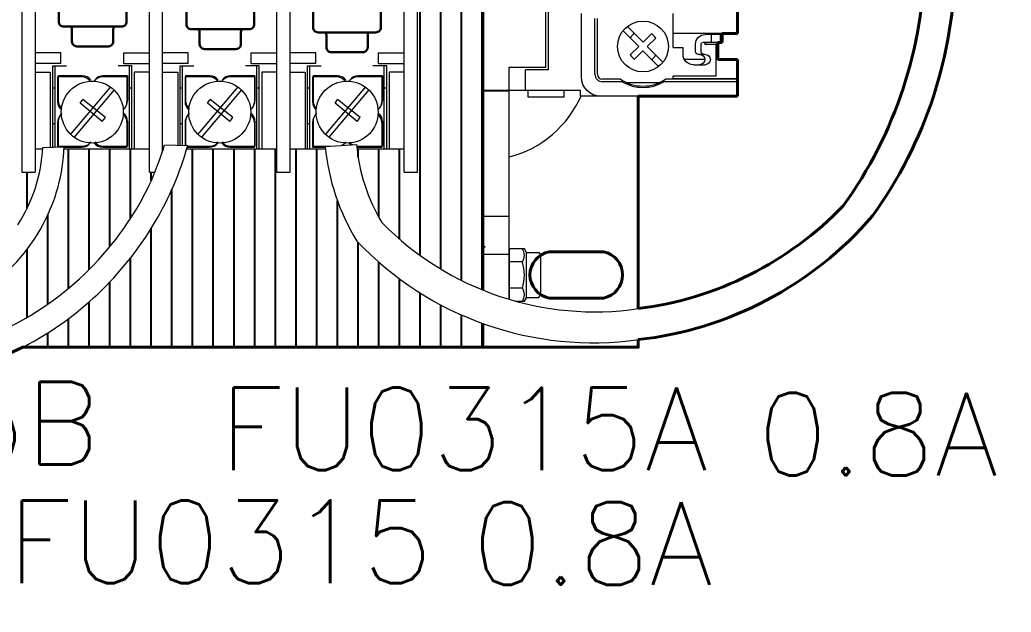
# Model space of a CAD drawing. Header units: inches. Extents: x -1.2 to 16.3, y -13.7 to 34.2.
# Drawn here: x 2.06 to 8.05, y 23.57 to 27.15 of the extents above; entities that cross this region are included whole.
import ezdxf
from ezdxf.enums import TextEntityAlignment as Align

# ---------------------------------------------------------------- set-up
doc = ezdxf.new("R2010")
doc.units = ezdxf.units.IN
doc.header["$MEASUREMENT"] = 0
doc.layers.add('CONTINUOUS1', color=7, linetype='Continuous', lineweight=20)
doc.layers.add('CONTINUOUS2', color=254, linetype='Continuous', lineweight=40)
for name, color, linetype in [('PDF_Geometry', 7, 'Continuous'), ('PRTG', 130, 'Continuous'), ('PSYMS', 7, 'Continuous'), ('PTAG', 150, 'Continuous')]:
    doc.layers.add(name, color=color, linetype=linetype)
doc.styles.get("Standard").update_dxf_attribs({"font": 'romans.shx'})
doc.styles.add('WD', font='romans.shx')
doc.dimstyles.get("Standard").update_dxf_attribs({"dimtxt": 0.18, "dimasz": 0.18, "dimexe": 0.18, "dimexo": 0.0625, "dimgap": 0.09, "dimtad": 0, "dimtih": 1, "dimtoh": 1, "dimdec": 4, "dimzin": 0, "dimdsep": 46, "dimtxsty": 'Standard', "dimcen": 0.09, "dimadec": 0, "dimazin": 0, "dimtfac": 1, "dimtdec": 4, "dimtofl": 0, "dimtmove": 0, "dimatfit": 3, "dimfxl": 1, "dimtolj": 1, "dimtzin": 0, "dimarcsym": 0})

# ---------------------------------------------------------------- blocks, each defined once
blk = doc.blocks.new('9070TF150D1')
for p, q in [((5.4154, 0.7377), (5.4154, 5.4325)), ((5.5404, 0.6552), (5.5404, 5.4325)), ((5.6654, 0.5865), (5.6654, 5.4325)), ((5.7904, 0.5299), (5.7904, 5.4325)), ((3.2904, 0.5391), (3.2904, 1.382)), ((3.4154, 0.6528), (3.4154, 1.382)), ((3.5404, 0.7905), (3.5404, 1.382)), ((3.6654, 0.9617), (3.6654, 1.382)), ((4.0404, 0.1825), (4.0404, 1.382)), ((4.1654, 0.1825), (4.1654, 1.382)), ((4.2904, 0.1825), (4.2904, 1.382)), ((4.4154, 0.1825), (4.4154, 1.382)), ((4.5404, 0.1825), (4.5404, 1.382)), ((4.6654, 0.1825), (4.6654, 1.382)), ((4.7904, 0.1825), (4.7904, 1.382)), ((5.0404, 1.3316), (5.0404, 1.382)), ((5.1654, 0.9688), (5.1654, 1.382)), ((5.2904, 0.8367), (5.2904, 1.382)), ((3.0404, 1.0235), (3.0404, 1.242)), ((3.7904, 1.1903), (3.7904, 1.242)), ((3.9154, 0.1825), (3.9154, 1.1378)), ((4.9154, 0.1825), (4.9154, 1.0684)), ((3.1654, 0.4439), (3.1654, 0.9831)), ((3.7904, 0.1825), (3.7904, 0.9019)), ((5.0404, 0.1825), (5.0404, 0.8173)), ((3.0404, 0.3641), (3.0404, 0.7751)), ((3.6654, 0.1825), (3.6654, 0.7228)), ((5.1654, 0.1825), (5.1654, 0.6975)), ((3.5404, 0.1825), (3.5404, 0.578)), ((5.2904, 0.1825), (5.2904, 0.5965)), ((5.4154, 0.1825), (5.4154, 0.5111)), ((3.4154, 0.1825), (3.4154, 0.4574)), ((5.5404, 0.1825), (5.5404, 0.4387)), ((5.6654, 0.1825), (5.6654, 0.378)), ((3.2904, 0.1825), (3.2904, 0.3556)), ((5.7904, 0.1825), (5.7904, 0.3277)), ((3.1654, 0.1825), (3.1654, 0.2692)), ((3.0404, 0.1825), (3.0404, 0.1959))]:
    blk.add_line(p, q)
for points in [[(5.798, 0.5268), (5.798, 5.4325), (2.61, 5.4325), (2.61, 0.5827)], [(3.0149, 0.1825), (5.798, 0.1825), (5.798, 0.3249)]]:
    blk.add_lwpolyline(points)
at = {"layer": 'CONTINUOUS1'}
for p, q in [((5.798, 0.7981), (5.798, 4.8159)), ((3.009, 4.372), (3.009, 1.242)), ((3.089, 4.372), (3.089, 1.242)), ((3.779, 1.242), (3.779, 4.372)), ((3.859, 1.3678), (3.859, 4.372)), ((4.549, 1.242), (4.549, 4.372)), ((4.629, 1.242), (4.629, 4.372)), ((5.319, 1.242), (5.319, 4.372)), ((5.399, 1.242), (5.399, 4.372)), ((5.798, 1.7353), (5.798, 3.8787)), ((6.1745, 1.8764), (6.1745, 3.7386)), ((6.1901, 1.8603), (6.1901, 3.7537)), ((7.3332, 2.0792), (7.3332, 2.4597)), ((6.3898, 1.8171), (6.3898, 2.2004)), ((6.4714, 1.8342), (6.4714, 2.1698)), ((6.487, 1.834), (6.487, 2.17)), ((6.944, 1.9954), (6.944, 2.201)), ((6.6683, 2.1223), (6.7623, 2.0269)), ((6.6421, 2.0965), (6.7361, 2.0011)), ((6.8137, 2.0775), (6.7623, 2.0269)), ((6.84, 2.0517), (6.7882, 2.0007)), ((7.3332, 2.0792), (6.944, 2.0792)), ((7.2312, 2.0732), (7.1376, 2.0732)), ((7.176, 2.0256), (7.176, 2.0732)), ((7.2312, 2.0256), (7.2312, 2.0732)), ((6.7361, 2.0011), (6.6844, 1.9501)), ((6.7882, 2.0007), (6.8822, 1.9052)), ((6.944, 1.9954), (7.004, 1.9954)), ((7.004, 1.9531), (7.004, 1.9954)), ((7.08, 1.9687), (7.08, 2.0156)), ((7.1137, 1.9687), (7.1137, 2.0156)), ((7.2312, 2.0256), (7.1237, 2.0256)), ((7.1352, 2.0156), (7.2047, 2.0156)), ((7.2047, 1.8226), (7.2047, 2.0156)), ((3.244, 1.963), (3.089, 1.963)), ((3.244, 1.898), (3.244, 1.963)), ((3.624, 1.963), (3.779, 1.963)), ((3.624, 1.898), (3.624, 1.963)), ((4.014, 1.963), (3.859, 1.963)), ((4.014, 1.898), (4.014, 1.963)), ((4.394, 1.963), (4.549, 1.963)), ((4.394, 1.898), (4.394, 1.963)), ((4.784, 1.963), (4.629, 1.963)), ((4.784, 1.898), (4.784, 1.963)), ((5.164, 1.963), (5.319, 1.963)), ((5.164, 1.898), (5.164, 1.963)), ((6.762, 1.9748), (6.7103, 1.9239)), ((6.762, 1.9748), (6.856, 1.8794)), ((7.1359, 1.9229), (7.0118, 1.9229)), ((7.1384, 1.9531), (7.0956, 1.9531)), ((7.3332, 1.9229), (7.2047, 1.9229)), ((7.3332, 1.7001), (7.3332, 1.9229)), ((3.244, 1.898), (3.089, 1.898)), ((3.1947, 1.3924), (3.1947, 1.8837)), ((3.1947, 1.8837), (3.2779, 1.8837)), ((3.2096, 1.3929), (3.2096, 1.8837)), ((3.6733, 1.8837), (3.5901, 1.8837)), ((3.624, 1.898), (3.779, 1.898)), ((3.6583, 1.382), (3.6583, 1.8837)), ((3.6733, 1.382), (3.6733, 1.8837)), ((4.014, 1.898), (3.859, 1.898)), ((3.9647, 1.4044), (3.9647, 1.8837)), ((3.9647, 1.8837), (4.0479, 1.8837)), ((3.9796, 1.404), (3.9796, 1.8837)), ((4.4433, 1.8837), (4.3601, 1.8837)), ((4.394, 1.898), (4.549, 1.898)), ((4.4283, 1.382), (4.4283, 1.8837)), ((4.4433, 1.382), (4.4433, 1.8837)), ((4.784, 1.898), (4.629, 1.898)), ((4.7347, 1.382), (4.7347, 1.8837)), ((4.7347, 1.8837), (4.8179, 1.8837)), ((4.7496, 1.382), (4.7496, 1.8837)), ((5.2133, 1.8837), (5.1301, 1.8837)), ((5.164, 1.898), (5.319, 1.898)), ((5.1983, 1.382), (5.1983, 1.8837)), ((5.2133, 1.382), (5.2133, 1.8837)), ((5.9542, 0.4722), (5.9542, 1.8764)), ((5.9542, 1.8764), (6.1745, 1.8764)), ((6.1901, 1.8603), (6.0519, 1.8603)), ((6.0519, 1.7353), (6.0519, 1.8603)), ((7.0665, 1.8906), (7.1384, 1.8906)), ((3.089, 1.8452), (3.1801, 1.8452)), ((3.1801, 1.8452), (3.1801, 1.3919)), ((3.3715, 1.8171), (3.2244, 1.8171)), ((3.2244, 1.8171), (3.2244, 1.6668)), ((3.3749, 1.8237), (3.2279, 1.8237)), ((3.2279, 1.8237), (3.2279, 1.6735)), ((3.6435, 1.8171), (3.4965, 1.8171)), ((3.647, 1.8237), (3.4999, 1.8237)), ((3.6435, 1.8171), (3.6435, 1.6668)), ((3.647, 1.8237), (3.647, 1.6735)), ((3.6878, 1.8452), (3.6878, 1.382)), ((3.779, 1.8452), (3.6878, 1.8452)), ((3.859, 1.8452), (3.9501, 1.8452)), ((3.9501, 1.8452), (3.9501, 1.4048)), ((4.1415, 1.8171), (3.9944, 1.8171)), ((3.9944, 1.8171), (3.9944, 1.6668)), ((4.1449, 1.8237), (3.9979, 1.8237)), ((3.9979, 1.8237), (3.9979, 1.6735)), ((4.4135, 1.8171), (4.2665, 1.8171)), ((4.417, 1.8237), (4.2699, 1.8237)), ((4.4135, 1.8171), (4.4135, 1.6668)), ((4.417, 1.8237), (4.417, 1.6735)), ((4.4578, 1.8452), (4.4578, 1.382)), ((4.549, 1.8452), (4.4578, 1.8452)), ((4.629, 1.8452), (4.7201, 1.8452)), ((4.7201, 1.8452), (4.7201, 1.382)), ((4.7644, 1.8171), (4.7644, 1.6668)), ((4.9115, 1.8171), (4.7644, 1.8171)), ((4.7679, 1.8237), (4.7679, 1.6735)), ((4.9149, 1.8237), (4.7679, 1.8237)), ((5.1835, 1.8171), (5.0365, 1.8171)), ((5.187, 1.8237), (5.0399, 1.8237)), ((5.1835, 1.8171), (5.1835, 1.6668)), ((5.187, 1.8237), (5.187, 1.6735)), ((5.2278, 1.8452), (5.2278, 1.382)), ((5.319, 1.8452), (5.2278, 1.8452)), ((6.6264, 1.803), (6.518, 1.803)), ((7.3332, 1.803), (6.8978, 1.803)), ((6.944, 1.8226), (7.2047, 1.8226)), ((6.944, 1.803), (6.944, 1.8226)), ((7.3332, 1.8063), (6.944, 1.8063)), ((3.2096, 1.7491), (3.1947, 1.7491)), ((3.5442, 1.756), (3.3024, 1.4708)), ((3.5656, 1.7379), (3.3237, 1.4527)), ((3.6733, 1.7491), (3.6583, 1.7491)), ((3.9796, 1.7491), (3.9647, 1.7491)), ((4.3142, 1.756), (4.0724, 1.4708)), ((4.3356, 1.7379), (4.0937, 1.4527)), ((4.4433, 1.7491), (4.4283, 1.7491)), ((4.7496, 1.7491), (4.7347, 1.7491)), ((5.0842, 1.756), (4.8424, 1.4708)), ((5.1056, 1.7379), (4.8637, 1.4527)), ((5.2133, 1.7491), (5.1983, 1.7491)), ((6.6363, 1.7874), (6.5182, 1.7874)), ((6.8602, 1.7821), (6.6641, 1.7821)), ((7.3332, 1.7874), (6.888, 1.7874)), ((3.3611, 1.6575), (3.3767, 1.6801)), ((3.5129, 1.5711), (3.3767, 1.6801)), ((4.1311, 1.6575), (4.1467, 1.6801)), ((4.2829, 1.5711), (4.1467, 1.6801)), ((4.9011, 1.6575), (4.9167, 1.6801)), ((5.0529, 1.5711), (4.9167, 1.6801)), ((6.3855, 1.7353), (5.798, 1.7353)), ((5.798, 1.7319), (5.9542, 1.7319)), ((6.0675, 1.6943), (6.0675, 1.7353)), ((6.2862, 1.6943), (6.0675, 1.6943)), ((6.2862, 1.6943), (6.2862, 1.7353)), ((6.3855, 1.7001), (6.3855, 1.7353)), ((7.3332, 1.7001), (6.3855, 1.7001)), ((3.4945, 1.5476), (3.3611, 1.6575)), ((4.2645, 1.5476), (4.1311, 1.6575)), ((5.0345, 1.5476), (4.9011, 1.6575)), ((3.4945, 1.5476), (3.5129, 1.5711)), ((4.2645, 1.5476), (4.2829, 1.5711)), ((5.0345, 1.5476), (5.0529, 1.5711)), ((3.2096, 1.533), (3.1947, 1.533)), ((3.2244, 1.5418), (3.2244, 1.3916)), ((3.2279, 1.5485), (3.2279, 1.3982)), ((3.6435, 1.5418), (3.6435, 1.3916)), ((3.647, 1.5485), (3.647, 1.3982)), ((3.9796, 1.533), (3.9647, 1.533)), ((3.9944, 1.5418), (3.9944, 1.4036)), ((3.9979, 1.5485), (3.9979, 1.4035)), ((4.4135, 1.5418), (4.4135, 1.3916)), ((4.417, 1.5485), (4.417, 1.3982)), ((4.7496, 1.533), (4.7347, 1.533)), ((4.7644, 1.5418), (4.7644, 1.3916)), ((4.7679, 1.5485), (4.7679, 1.3982)), ((5.1835, 1.5418), (5.1835, 1.3916)), ((5.187, 1.5485), (5.187, 1.3982)), ((3.089, 1.382), (3.1347, 1.382)), ((3.1352, 1.3903), (3.2645, 1.3947)), ((3.2279, 1.3982), (3.3749, 1.3982)), ((3.2639, 1.382), (3.779, 1.382)), ((3.2644, 1.3916), (3.3715, 1.3916)), ((3.4965, 1.3916), (3.6435, 1.3916)), ((3.4999, 1.3982), (3.647, 1.3982)), ((3.859, 1.382), (3.8635, 1.382)), ((3.8726, 1.407), (4.0111, 1.4031)), ((4.005, 1.382), (4.549, 1.382)), ((4.0078, 1.3916), (4.1415, 1.3916)), ((4.0097, 1.3982), (4.1449, 1.3982)), ((4.2665, 1.3916), (4.4135, 1.3916)), ((4.2699, 1.3982), (4.417, 1.3982)), ((4.629, 1.382), (4.8436, 1.382)), ((4.7644, 1.3916), (4.8427, 1.3916)), ((4.7679, 1.3982), (4.8714, 1.3982)), ((4.8422, 1.3962), (5.031, 1.4093)), ((5.0337, 1.382), (5.319, 1.382)), ((5.0365, 1.3916), (5.1835, 1.3916)), ((5.0399, 1.3982), (5.187, 1.3982)), ((3.009, 1.242), (3.089, 1.242)), ((3.779, 1.242), (3.8127, 1.242)), ((4.549, 1.242), (4.629, 1.242)), ((5.319, 1.242), (5.399, 1.242)), ((5.798, 0.9756), (5.9542, 0.9756)), ((5.798, 0.7981), (5.808, 0.7906)), ((5.808, 0.7906), (5.798, 0.7831)), ((5.798, 0.5268), (5.798, 0.7831)), ((5.798, 0.745), (5.9542, 0.745)), ((5.9542, 0.7777), (5.9542, 0.4722)), ((6.0466, 0.7777), (5.9542, 0.7777)), ((6.0589, 0.7564), (6.0466, 0.7777)), ((6.0589, 0.4822), (6.0589, 0.7564)), ((6.0589, 0.7556), (6.1332, 0.7556)), ((6.1332, 0.7556), (6.1455, 0.7344)), ((6.1455, 0.5043), (6.1455, 0.7344)), ((6.1945, 0.7598), (6.5235, 0.7598)), ((6.0331, 0.6985), (5.9542, 0.6985)), ((6.0331, 0.6985), (5.9542, 0.6985)), ((6.0331, 0.5402), (5.9542, 0.5402)), ((6.0466, 0.461), (6.0589, 0.4822)), ((6.0589, 0.4831), (6.1332, 0.4831)), ((6.1332, 0.4831), (6.1455, 0.5043)), ((6.5235, 0.4803), (6.1945, 0.4803)), ((5.9932, 0.461), (6.0466, 0.461))]:
    blk.add_line(p, q, dxfattribs=at)
for points in [[(2.9845, 0.9233, 0.128797), (3.1352, 1.3903)], [(3.1356, 0.9233, 0.113297), (3.2645, 1.3947)], [(3.6473, 0.9344, 0.0766), (3.8711, 1.4068)], [(3.81, 0.9344, 0.065963), (4.0111, 1.4031)], [(4.8422, 1.3962, 0.115953), (5.0331, 0.8249)], [(5.0311, 1.4086, 0.114764), (5.184, 0.9367)], [(2.2568, 0.359, 0.26146), (3.1356, 0.9233)], [(2.6221, 0.1844, 0.176029), (3.6473, 0.9344)], [(3.0186, 0.1844, 0.139277), (3.81, 0.9344)], [(5.184, 0.9367, 0.239814), (6.734, 0.4161, 0.239814)], [(5.0331, 0.8249, 0.242804), (6.734, 0.2286, 0.242804)], [(6.0331, 0.461, 0.309401), (6.0331, 0.5402, 0.154701), (6.0331, 0.6985, 0.309401), (6.0331, 0.7777, 0.309401)]]:
    blk.add_lwpolyline(points, format="xyb", dxfattribs=at)
for centre, radius in [((6.7621, 2.0009), 0.1535), ((3.434, 1.6043), 0.1875), ((3.434, 1.6043), 0.1875), ((4.204, 1.6043), 0.1875), ((4.204, 1.6043), 0.1875), ((4.974, 1.6043), 0.1875), ((4.974, 1.6043), 0.1875)]:
    blk.add_circle(centre, radius, dxfattribs=at)
for centre, radius, start, end in [((6.7782, 1.9868), 0.1151, 126.14475, 144.55856), ((6.7471, 1.9836), 0.1151, 36.24192, 54.65789), ((6.7782, 2.0169), 0.1151, 215.44144, 233.85525), ((6.7471, 2.0161), 0.1151, 305.36457, 323.77837), ((3.3715, 1.7546), 0.0625, 36.20281, 90), ((3.3749, 1.7612), 0.0625, 36.20281, 90), ((3.4965, 1.7546), 0.0625, 90, 143.79719), ((3.4999, 1.7612), 0.0625, 90, 143.79719), ((4.1415, 1.7546), 0.0625, 36.20281, 90), ((4.1449, 1.7612), 0.0625, 36.20281, 90), ((4.2665, 1.7546), 0.0625, 90, 143.79719), ((4.2699, 1.7612), 0.0625, 90, 143.79719), ((4.9115, 1.7546), 0.0625, 36.20281, 90), ((4.9149, 1.7612), 0.0625, 36.20281, 90), ((5.0365, 1.7546), 0.0625, 90, 143.79719), ((5.0399, 1.7612), 0.0625, 90, 143.79719), ((6.5182, 1.8342), 0.0468, 180, 270), ((6.518, 1.834), 0.031, 180, 270), ((6.7621, 2.0034), 0.242, 235.89243, 304.10759), ((6.7621, 2.0034), 0.25, 239.76765, 300.23235), ((5.7953, 1.9603), 0.6462, 284.24065, 336.87683), ((3.2869, 1.6668), 0.0625, 180, 230.70631), ((3.2904, 1.6735), 0.0625, 180, 230.70631), ((3.581, 1.6668), 0.0625, 309.29396, 0), ((3.5845, 1.6735), 0.0625, 309.29396, 0), ((4.0569, 1.6668), 0.0625, 180, 230.70631), ((4.0604, 1.6735), 0.0625, 180, 230.70631), ((4.351, 1.6668), 0.0625, 309.29396, 0), ((4.3545, 1.6735), 0.0625, 309.29396, 0), ((4.8269, 1.6668), 0.0625, 180, 230.70631), ((4.8304, 1.6735), 0.0625, 180, 230.70631), ((5.121, 1.6668), 0.0625, 309.29396, 0), ((5.1245, 1.6735), 0.0625, 309.29396, 0), ((3.2869, 1.5418), 0.0625, 129.29369, 180), ((3.2904, 1.5485), 0.0625, 129.29369, 180), ((3.581, 1.5418), 0.0625, 0, 50.70626), ((3.5845, 1.5485), 0.0625, 0, 50.70626), ((4.0569, 1.5418), 0.0625, 129.29369, 180), ((4.0604, 1.5485), 0.0625, 129.29369, 180), ((4.351, 1.5418), 0.0625, 0, 50.70626), ((4.3545, 1.5485), 0.0625, 0, 50.70626), ((4.8269, 1.5418), 0.0625, 129.29369, 180), ((4.8304, 1.5485), 0.0625, 129.29369, 180), ((5.121, 1.5418), 0.0625, 0, 50.70626), ((5.1245, 1.5485), 0.0625, 0, 50.70626), ((3.3715, 1.4541), 0.0625, 270, 323.79697), ((3.3749, 1.4607), 0.0625, 270, 323.79697), ((3.4965, 1.4541), 0.0625, 216.203, 270), ((3.4999, 1.4607), 0.0625, 216.203, 270), ((4.1415, 1.4541), 0.0625, 270, 323.79697), ((4.1449, 1.4607), 0.0625, 270, 323.79697), ((4.2665, 1.4541), 0.0625, 216.203, 270), ((4.2699, 1.4607), 0.0625, 216.203, 270), ((4.9149, 1.4607), 0.0625, 292.20314, 323.79697), ((4.9115, 1.4541), 0.0625, 306.03161, 323.79697), ((5.0365, 1.4541), 0.0625, 216.203, 229.14584), ((5.0399, 1.4607), 0.0625, 216.203, 238.23283), ((5.0399, 1.4607), 0.0625, 262.67429, 270), ((5.0365, 1.4541), 0.0625, 266.47783, 270), ((6.2213, 0.62), 0.1423, 100.86383, 259.13617), ((6.4967, 0.62), 0.1423, 280.86383, 79.13617)]:
    blk.add_arc(centre, radius, start, end, dxfattribs=at)
at = {"layer": 'CONTINUOUS1', "extrusion": (0, 0, -1)}
for centre, radius, start, end in [((-7.1376, 2.0156), 0.0576, 0, 90), ((-7.1237, 2.0156), 0.01, 0, 90), ((-7.1452, 2.0156), 0.01, 0, 90), ((-7.0665, 1.9531), 0.0625, 270, 0), ((-7.0956, 1.9687), 0.0156, 270, 0), ((-7.1047, 1.9219), 0.0312, 90, 270), ((-7.1293, 1.9687), 0.0156, 270, 0), ((-7.1384, 1.9219), 0.0312, 90, 270), ((-6.5068, 1.8171), 0.117, 270, 0)]:
    blk.add_arc(centre, radius, start, end, dxfattribs=at)
at = {"layer": 'CONTINUOUS2'}
for p, q in [((7.3332, 2.0792), (7.3332, 2.4597)), ((7.2412, 2.0792), (7.3332, 2.0792)), ((7.2412, 2.0732), (7.2412, 2.0792)), ((7.2412, 2.0256), (7.2412, 2.0732)), ((7.2147, 2.0256), (7.2412, 2.0256)), ((7.2147, 1.9229), (7.2147, 2.0256)), ((7.3332, 1.9229), (7.2147, 1.9229)), ((7.3332, 1.7001), (7.3332, 1.9229)), ((6.734, 1.7001), (7.3332, 1.7001)), ((6.1945, 0.7598), (6.5235, 0.7598)), ((6.5235, 0.4803), (6.1945, 0.4803))]:
    blk.add_line(p, q, dxfattribs=at)
for points in [[(6.734, 0.4161), (6.734, 1.7001)], [(3.0149, 0.1825), (6.734, 0.1825), (6.734, 0.2286)]]:
    blk.add_lwpolyline(points, dxfattribs=at)
for centre, radius, start, end in [((5.8725, 2.5567), 2.5916, 324.13487, 359.46453), ((6.0141, 2.5188), 2.6339, 324.16519, 359.56495), ((6.4735, 2.4789), 2.0792, 277.19822, 316.14364), ((6.4874, 2.4081), 2.1934, 276.45493, 319.26487), ((2.2302, 1.7779), 1.7779, 216.27185, 296.32344), ((6.2213, 0.62), 0.1423, 100.86383, 259.13617), ((6.4967, 0.62), 0.1423, 280.86383, 79.13617)]:
    blk.add_arc(centre, radius, start, end, dxfattribs=at)
blk = doc.blocks.new('ATMR2')
at = {"layer": 'PDF_Geometry', "lineweight": 30}
for points in [[(0.4012, 1.0212), (0.4012, 1.3413, 0.41622), (0.3712, 1.3712), (0.0212, 1.3712, 0.414306), (-0.0088, 1.3413), (-0.0088, 1.0212)], [(0.3362, -0.0088), (0.3332, -0.0091), (0.3305, -0.0099), (0.3279, -0.0113), (0.3256, -0.0132), (0.3238, -0.0155), (0.3223, -0.0181), (0.3215, -0.0208), (0.3212, -0.0238), (0.3212, -0.0988, -0.416214), (0.2912, -0.1288), (0.1012, -0.1288, -0.414302), (0.0712, -0.0988), (0.0712, -0.0238), (0.071, -0.0208), (0.0701, -0.0181), (0.0687, -0.0155), (0.0668, -0.0132), (0.0646, -0.0113), (0.062, -0.0099), (0.0591, -0.0091), (0.0562, -0.0088)]]:
    blk.add_lwpolyline(points, format="xyb", dxfattribs=at)
for points in [[(-0.0088, 1.0212), (0.0312, 0.9963), (0.3612, 0.9963), (0.4012, 1.0212)], [(0.3612, 0.3812), (0.3612, 0.9812), (0.0312, 0.9812), (0.0312, 0.3812)]]:
    blk.add_lwpolyline(points, close=True, dxfattribs=at)
for points in [[(0.0412, 0.9963), (0.0412, 0.9812)], [(0.3512, 0.9963), (0.3512, 0.9812)], [(0.0412, 0.3663), (0.0412, 0.3812)], [(0.3512, 0.3663), (0.3512, 0.3812)], [(0.4012, 0.3412), (-0.0088, 0.3412)]]:
    blk.add_lwpolyline(points, dxfattribs=at)
blk.add_lwpolyline([(0.3712, -0.0088), (0.0212, -0.0088, -0.414313), (-0.0088, 0.0212), (-0.0088, 0.3412), (0.0312, 0.3663), (0.3612, 0.3663), (0.4012, 0.3412), (0.4012, 0.0212, -0.416227)], format="xyb", close=True, dxfattribs=at)
blk = doc.blocks.new('ATMR8_10')
at = {"layer": 'PDF_Geometry', "lineweight": 30}
for points in [[(0.4012, 1.0212), (0.4012, 1.3413, 0.41622), (0.3712, 1.3712), (0.0212, 1.3712, 0.414306), (-0.0088, 1.3413), (-0.0088, 1.0212)], [(0.3362, -0.0088), (0.3332, -0.0091), (0.3305, -0.0099), (0.3279, -0.0113), (0.3256, -0.0132), (0.3238, -0.0155), (0.3223, -0.0181), (0.3215, -0.0208), (0.3212, -0.0238), (0.3212, -0.0988, -0.416214), (0.2912, -0.1288), (0.1012, -0.1288, -0.414302), (0.0712, -0.0988), (0.0712, -0.0238), (0.071, -0.0208), (0.0701, -0.0181), (0.0687, -0.0155), (0.0668, -0.0132), (0.0646, -0.0113), (0.062, -0.0099), (0.0591, -0.0091), (0.0562, -0.0088)]]:
    blk.add_lwpolyline(points, format="xyb", dxfattribs=at)
for points in [[(-0.0088, 1.0212), (0.0312, 0.9963), (0.3612, 0.9963), (0.4012, 1.0212)], [(0.3612, 0.3812), (0.3612, 0.9812), (0.0312, 0.9812), (0.0312, 0.3812)]]:
    blk.add_lwpolyline(points, close=True, dxfattribs=at)
for points in [[(0.0412, 0.9963), (0.0412, 0.9812)], [(0.3512, 0.9963), (0.3512, 0.9812)], [(0.0412, 0.3663), (0.0412, 0.3812)], [(0.3512, 0.3663), (0.3512, 0.3812)], [(0.4012, 0.3412), (-0.0088, 0.3412)]]:
    blk.add_lwpolyline(points, dxfattribs=at)
blk.add_lwpolyline([(0.3712, -0.0088), (0.0212, -0.0088, -0.414313), (-0.0088, 0.0212), (-0.0088, 0.3412), (0.0312, 0.3663), (0.3612, 0.3663), (0.4012, 0.3412), (0.4012, 0.0212, -0.416227)], format="xyb", close=True, dxfattribs=at)
blk = doc.blocks.new('*D94')
at = {"layer": 'Defpoints', "color": 0, "transparency": 16777216}
for p in [(-0.4633, 31.6766), (-0.4633, -13.3234), (15.4457, -13.3234)]:
    blk.add_point(p, dxfattribs=at)
at = {"layer": 'PSYMS', "color": 0, "lineweight": -2, "transparency": 16777216}
for p, q in [((-0.4008, 31.6766), (15.6257, 31.6766)), ((15.4457, 31.4966), (15.4457, 10.4546)), ((15.4457, -13.1434), (15.4457, 9.7746)), ((-0.4008, -13.3234), (15.6257, -13.3234))]:
    blk.add_line(p, q, dxfattribs=at)
at = {"layer": 'PSYMS', "color": 0, "transparency": 16777216}
for points in [[(15.4157, 31.4966), (15.4757, 31.4966), (15.4457, 31.6766)], [(15.4157, -13.1434), (15.4757, -13.1434), (15.4457, -13.3234)]]:
    blk.add_solid(points, dxfattribs=at)
at = {"layer": 'PSYMS', "color": 0, "transparency": 16777216, "insert": (15.4457, 10.1146), "char_height": 0.5, "attachment_point": 5}
blk.add_mtext('\\A1;45.00', dxfattribs=at)

msp = doc.modelspace()

# ---------------------------------------------------------------- block references
at = {"layer": 'PSYMS'}
msp.add_blockref('9070TF150D1', (-0.9399, 24.9873), dxfattribs=at)
ref = msp.add_blockref('ATMR2', (2.2998, 27.1175), dxfattribs=at)
ref.add_attrib('P_TAG1', 'FU0315B', dxfattribs={"layer": 'PTAG', "height": 0.5, "style": 'WD', "flags": 8}).set_placement((1.0283, 24.7117), align=Align.MIDDLE_CENTER)
ref.add_attrib('RATING1', '2A', dxfattribs={"layer": 'PRTG', "height": 0.5, "style": 'WD', "flags": 8}).set_placement((-0.2229, 23.8245), align=Align.CENTER)
ref = msp.add_blockref('ATMR8_10', (3.0713, 27.1014), dxfattribs=at)
ref.add_attrib('P_TAG1', 'FU0315', dxfattribs={"layer": 'PTAG', "height": 0.5, "style": 'WD', "flags": 8}).set_placement((3.2675, 23.9939), align=Align.MIDDLE_CENTER)
ref.add_attrib('RATING1', '0.8A', dxfattribs={"layer": 'PRTG', "height": 0.5, "style": 'WD', "flags": 8}).set_placement((5.5176, 23.734), align=Align.CENTER)
ref = msp.add_blockref('ATMR8_10', (3.8374, 27.0825), dxfattribs=at)
ref.add_attrib('P_TAG1', 'FU0315A', dxfattribs={"layer": 'PTAG', "height": 0.5, "style": 'WD', "flags": 8}).set_placement((4.7393, 24.6767), align=Align.MIDDLE_CENTER)
ref.add_attrib('RATING1', '0.8A', dxfattribs={"layer": 'PRTG', "height": 0.5, "style": 'WD', "flags": 8}).set_placement((7.2413, 24.3955), align=Align.CENTER)

# ---------------------------------------------------------------- dimensions: what is measured, and where the dimension line sits
dim = msp.add_linear_dim(base=(15.4457, -13.3234), p1=(-0.4633, 31.6766), p2=(-0.4633, -13.3234), angle=90, dimstyle='Standard', override={"dimtxt": 0.5, "dimdec": 2}, dxfattribs=at)
dim.commit()
dim.dimension.update_dxf_attribs({"geometry": '*D94', "text_midpoint": (15.4457, 10.1146), "dimtype": 160})

doc.saveas('drawing.dxf')
